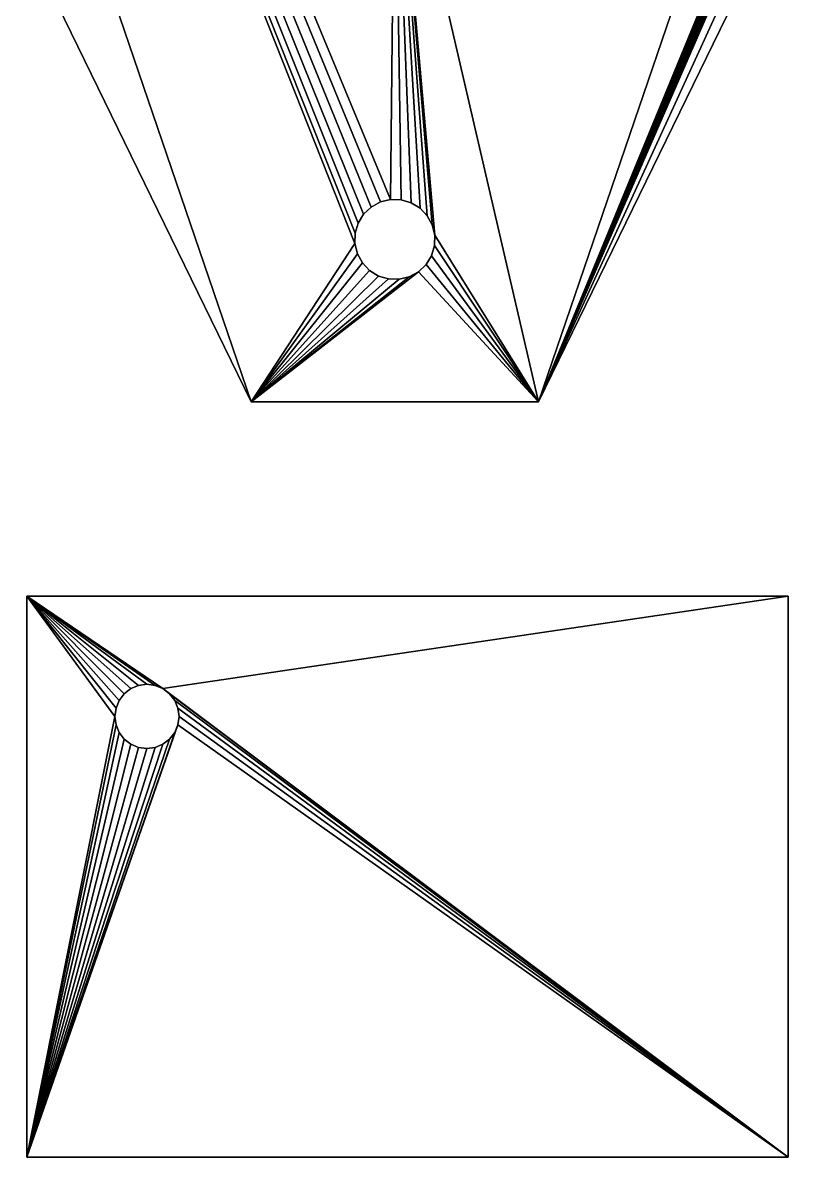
# Model space of a CAD drawing. Header units: metres. Extents: x 0 to 683, y 0 to 667.
# Drawn here: x 421.5 to 517.5, y 142 to 283.5 of the extents above; entities that cross this region are included whole.
import ezdxf

# ---------------------------------------------------------------- set-up
doc = ezdxf.new("R2010")
doc.units = ezdxf.units.M

msp = doc.modelspace()

# ---------------------------------------------------------------- meshes
at = {"layer": 'Base'}
mesh = msp.add_polyface(dxfattribs=at)
corners = [(422, 212, 0), (422, 142, -10), (422, 142, 0), (422, 212, -10)]
mesh.append_faces([[corners[k] for k in face] for face in [(0, 1, 2), (1, 0, 3)]], dxfattribs={"vtx0": -1})
mesh = msp.add_polyface(dxfattribs=at)
corners = [(517, 212, -10), (422, 212, 0), (517, 212, 0), (422, 212, -10)]
mesh.append_faces([[corners[k] for k in face] for face in [(0, 1, 2), (1, 0, 3)]], dxfattribs={"vtx0": -1})
mesh = msp.add_polyface(dxfattribs=at)
corners = [(517, 142, -10), (440.86, 195.96, -10), (441, 197, -10), (422, 142, -10), (440.46, 195, -10), (439.83, 194.17, -10), (439, 193.54, -10), (438.04, 193.14, -10), (437, 193, -10), (435.96, 193.14, -10), (435, 193.54, -10), (434.17, 194.17, -10), (433.54, 195, -10), (433.14, 195.96, -10), (433, 197, -10), (422, 212, -10), (517, 212, -10), (439, 200.46, -10), (439.83, 199.83, -10), (440.46, 199, -10), (440.86, 198.04, -10), (438.04, 200.86, -10), (437, 201, -10), (435.96, 200.86, -10), (435, 200.46, -10), (434.17, 199.83, -10), (433.54, 199, -10), (433.14, 198.04, -10)]
mesh.append_faces([[corners[k] for k in face] for face in [(1, 3, 4), (4, 3, 5), (5, 3, 6), (6, 3, 7), (7, 3, 8), (8, 3, 9), (9, 3, 10), (10, 3, 11), (11, 3, 12), (12, 3, 13), (13, 3, 14), (16, 17, 15), (17, 0, 18), (18, 0, 19), (19, 0, 20), (20, 0, 2)]], dxfattribs={"vtx0": -1, "vtx1": -1})
mesh.append_faces([[corners[k] for k in face] for face in [(0, 1, 2), (1, 0, 3), (14, 3, 15), (17, 16, 0), (15, 17, 21), (15, 21, 22), (15, 22, 23), (15, 23, 24), (15, 24, 25), (15, 25, 26), (15, 26, 27), (15, 27, 14)]], dxfattribs={"vtx0": -1, "vtx2": -1})
mesh = msp.add_polyface(dxfattribs=at)
corners = [(517, 212, 0), (439, 200.46, 0), (517, 142, 0), (422, 212, 0), (439.83, 199.83, 0), (440.46, 199, 0), (440.86, 198.04, 0), (441, 197, 0), (438.04, 200.86, 0), (437, 201, 0), (435.96, 200.86, 0), (435, 200.46, 0), (434.17, 199.83, 0), (433.54, 199, 0), (433.14, 198.04, 0), (433, 197, 0), (440.86, 195.96, 0), (422, 142, 0), (440.46, 195, 0), (439.83, 194.17, 0), (439, 193.54, 0), (438.04, 193.14, 0), (437, 193, 0), (435.96, 193.14, 0), (435, 193.54, 0), (434.17, 194.17, 0), (433.54, 195, 0), (433.14, 195.96, 0)]
mesh.append_faces([[corners[k] for k in face] for face in [(0, 1, 2), (1, 3, 8), (8, 3, 9), (9, 3, 10), (10, 3, 11), (11, 3, 12), (12, 3, 13), (13, 3, 14), (14, 3, 15), (2, 16, 17), (16, 2, 7), (17, 15, 3)]], dxfattribs={"vtx0": -1, "vtx1": -1})
mesh.append_faces([[corners[k] for k in face] for face in [(1, 0, 3), (2, 1, 4), (2, 4, 5), (2, 5, 6), (2, 6, 7), (17, 16, 18), (17, 18, 19), (17, 19, 20), (17, 20, 21), (17, 21, 22), (17, 22, 23), (17, 23, 24), (17, 24, 25), (17, 25, 26), (17, 26, 27), (17, 27, 15)]], dxfattribs={"vtx0": -1, "vtx2": -1})
mesh = msp.add_polyface(dxfattribs=at)
corners = [(517, 212, -10), (517, 142, 0), (517, 142, -10), (517, 212, 0)]
mesh.append_faces([[corners[k] for k in face] for face in [(0, 1, 2), (1, 0, 3)]], dxfattribs={"vtx0": -1})
mesh = msp.add_polyface(dxfattribs=at)
corners = [(435.96, 200.86, -10), (437, 201, 0), (435.96, 200.86, 0), (437, 201, -10)]
mesh.append_faces([[corners[k] for k in face] for face in [(0, 1, 2), (1, 0, 3)]], dxfattribs={"vtx0": -1})
mesh = msp.add_polyface(dxfattribs=at)
corners = [(437, 201, 0), (438.04, 200.86, -10), (438.04, 200.86, 0), (437, 201, -10)]
mesh.append_faces([[corners[k] for k in face] for face in [(0, 1, 2), (1, 0, 3)]], dxfattribs={"vtx0": -1})
mesh = msp.add_polyface(dxfattribs=at)
corners = [(434.17, 199.83, -10), (433.54, 199, 0), (433.54, 199, -10), (434.17, 199.83, 0)]
mesh.append_faces([[corners[k] for k in face] for face in [(0, 1, 2), (1, 0, 3)]], dxfattribs={"vtx0": -1})
mesh = msp.add_polyface(dxfattribs=at)
corners = [(434.17, 199.83, -10), (435, 200.46, 0), (434.17, 199.83, 0), (435, 200.46, -10)]
mesh.append_faces([[corners[k] for k in face] for face in [(0, 1, 2), (1, 0, 3)]], dxfattribs={"vtx0": -1})
mesh = msp.add_polyface(dxfattribs=at)
corners = [(435, 200.46, 0), (435.96, 200.86, -10), (435.96, 200.86, 0), (435, 200.46, -10)]
mesh.append_faces([[corners[k] for k in face] for face in [(0, 1, 2), (1, 0, 3)]], dxfattribs={"vtx0": -1})
mesh = msp.add_polyface(dxfattribs=at)
corners = [(438.04, 200.86, -10), (439, 200.46, 0), (438.04, 200.86, 0), (439, 200.46, -10)]
mesh.append_faces([[corners[k] for k in face] for face in [(0, 1, 2), (1, 0, 3)]], dxfattribs={"vtx0": -1})
mesh = msp.add_polyface(dxfattribs=at)
corners = [(439, 200.46, -10), (439.83, 199.83, 0), (439, 200.46, 0), (439.83, 199.83, -10)]
mesh.append_faces([[corners[k] for k in face] for face in [(0, 1, 2), (1, 0, 3)]], dxfattribs={"vtx0": -1})
mesh = msp.add_polyface(dxfattribs=at)
corners = [(440.46, 199, 0), (439.83, 199.83, -10), (440.46, 199, -10), (439.83, 199.83, 0)]
mesh.append_faces([[corners[k] for k in face] for face in [(0, 1, 2), (1, 0, 3)]], dxfattribs={"vtx0": -1})
mesh = msp.add_polyface(dxfattribs=at)
corners = [(433.54, 199, -10), (433.14, 198.04, 0), (433.14, 198.04, -10), (433.54, 199, 0)]
mesh.append_faces([[corners[k] for k in face] for face in [(0, 1, 2), (1, 0, 3)]], dxfattribs={"vtx0": -1})
mesh = msp.add_polyface(dxfattribs=at)
corners = [(440.86, 198.04, 0), (440.46, 199, -10), (440.86, 198.04, -10), (440.46, 199, 0)]
mesh.append_faces([[corners[k] for k in face] for face in [(0, 1, 2), (1, 0, 3)]], dxfattribs={"vtx0": -1})
mesh = msp.add_polyface(dxfattribs=at)
corners = [(433.14, 198.04, -10), (433, 197, 0), (433, 197, -10), (433.14, 198.04, 0)]
mesh.append_faces([[corners[k] for k in face] for face in [(0, 1, 2), (1, 0, 3)]], dxfattribs={"vtx0": -1})
mesh = msp.add_polyface(dxfattribs=at)
corners = [(433, 197, -10), (433.14, 195.96, 0), (433.14, 195.96, -10), (433, 197, 0)]
mesh.append_faces([[corners[k] for k in face] for face in [(0, 1, 2), (1, 0, 3)]], dxfattribs={"vtx0": -1})
mesh = msp.add_polyface(dxfattribs=at)
corners = [(441, 197, 0), (440.86, 198.04, -10), (441, 197, -10), (440.86, 198.04, 0)]
mesh.append_faces([[corners[k] for k in face] for face in [(0, 1, 2), (1, 0, 3)]], dxfattribs={"vtx0": -1})
mesh = msp.add_polyface(dxfattribs=at)
corners = [(440.86, 195.96, 0), (441, 197, -10), (440.86, 195.96, -10), (441, 197, 0)]
mesh.append_faces([[corners[k] for k in face] for face in [(0, 1, 2), (1, 0, 3)]], dxfattribs={"vtx0": -1})
mesh = msp.add_polyface(dxfattribs=at)
corners = [(433.14, 195.96, -10), (433.54, 195, 0), (433.54, 195, -10), (433.14, 195.96, 0)]
mesh.append_faces([[corners[k] for k in face] for face in [(0, 1, 2), (1, 0, 3)]], dxfattribs={"vtx0": -1})
mesh = msp.add_polyface(dxfattribs=at)
corners = [(440.46, 195, 0), (440.86, 195.96, -10), (440.46, 195, -10), (440.86, 195.96, 0)]
mesh.append_faces([[corners[k] for k in face] for face in [(0, 1, 2), (1, 0, 3)]], dxfattribs={"vtx0": -1})
mesh = msp.add_polyface(dxfattribs=at)
corners = [(433.54, 195, -10), (434.17, 194.17, 0), (434.17, 194.17, -10), (433.54, 195, 0)]
mesh.append_faces([[corners[k] for k in face] for face in [(0, 1, 2), (1, 0, 3)]], dxfattribs={"vtx0": -1})
mesh = msp.add_polyface(dxfattribs=at)
corners = [(435, 193.54, -10), (434.17, 194.17, 0), (435, 193.54, 0), (434.17, 194.17, -10)]
mesh.append_faces([[corners[k] for k in face] for face in [(0, 1, 2), (1, 0, 3)]], dxfattribs={"vtx0": -1})
mesh = msp.add_polyface(dxfattribs=at)
corners = [(439.83, 194.17, -10), (439, 193.54, 0), (439.83, 194.17, 0), (439, 193.54, -10)]
mesh.append_faces([[corners[k] for k in face] for face in [(0, 1, 2), (1, 0, 3)]], dxfattribs={"vtx0": -1})
mesh = msp.add_polyface(dxfattribs=at)
corners = [(439.83, 194.17, 0), (440.46, 195, -10), (439.83, 194.17, -10), (440.46, 195, 0)]
mesh.append_faces([[corners[k] for k in face] for face in [(0, 1, 2), (1, 0, 3)]], dxfattribs={"vtx0": -1})
mesh = msp.add_polyface(dxfattribs=at)
corners = [(435.96, 193.14, -10), (435, 193.54, 0), (435.96, 193.14, 0), (435, 193.54, -10)]
mesh.append_faces([[corners[k] for k in face] for face in [(0, 1, 2), (1, 0, 3)]], dxfattribs={"vtx0": -1})
mesh = msp.add_polyface(dxfattribs=at)
corners = [(437, 193, -10), (435.96, 193.14, 0), (437, 193, 0), (435.96, 193.14, -10)]
mesh.append_faces([[corners[k] for k in face] for face in [(0, 1, 2), (1, 0, 3)]], dxfattribs={"vtx0": -1})
mesh = msp.add_polyface(dxfattribs=at)
corners = [(438.04, 193.14, -10), (437, 193, 0), (438.04, 193.14, 0), (437, 193, -10)]
mesh.append_faces([[corners[k] for k in face] for face in [(0, 1, 2), (1, 0, 3)]], dxfattribs={"vtx0": -1})
mesh = msp.add_polyface(dxfattribs=at)
corners = [(439, 193.54, -10), (438.04, 193.14, 0), (439, 193.54, 0), (438.04, 193.14, -10)]
mesh.append_faces([[corners[k] for k in face] for face in [(0, 1, 2), (1, 0, 3)]], dxfattribs={"vtx0": -1})
mesh = msp.add_polyface(dxfattribs=at)
corners = [(422, 142, -10), (517, 142, 0), (422, 142, 0), (517, 142, -10)]
mesh.append_faces([[corners[k] for k in face] for face in [(0, 1, 2), (1, 0, 3)]], dxfattribs={"vtx0": -1})
at = {"layer": 'mesa'}
mesh = msp.add_polyface(dxfattribs=at)
corners = [(272.92, 666.5), (615.72, 616.5), (662.96, 666.5), (320.13, 616.5), (682.92, 666.5), (485.85, 236.22), (682.92, 640.23), (672.6, 664.73), (672.9, 666.01), (671.98, 663.58), (671.09, 662.63), (669.98, 661.94), (668.73, 661.57), (667.43, 661.52), (666.16, 661.82), (665.01, 662.44), (664.05, 663.33), (663.36, 664.44), (662.99, 665.69), (467.92, 313.52), (472.89, 257.03), (472.59, 258.3), (471.96, 259.44), (471.06, 260.39), (469.95, 261.07), (468.7, 261.44), (467.39, 261.47), (466.12, 261.17), (464.98, 260.54), (464.03, 259.64), (463.35, 258.53), (462.98, 257.28), (462.95, 255.97), (450, 236.22), (252.92, 640.23), (271.46, 662.96), (272.25, 664), (272.75, 665.21), (270.42, 662.17), (269.22, 661.67), (267.92, 661.5), (266.63, 661.67), (265.42, 662.17), (264.39, 662.96), (263.59, 664), (263.09, 665.21), (262.92, 666.5), (252.92, 666.5), (470.86, 252.46), (471.81, 253.36), (472.49, 254.47), (472.86, 255.72), (469.72, 251.83), (468.45, 251.53), (467.14, 251.56), (465.89, 251.93), (464.78, 252.61), (463.88, 253.56), (463.26, 254.7), (672.88, 666.5)]
mesh.append_faces([[corners[k] for k in face] for face in [(4, 5, 6), (34, 46, 47)]], dxfattribs={"vtx0": -1})
mesh.append_faces([[corners[k] for k in face] for face in [(0, 1, 2), (1, 0, 3), (7, 4, 8), (20, 19, 21), (21, 19, 22), (22, 19, 23), (23, 19, 24), (24, 19, 25), (25, 19, 26), (26, 3, 27), (27, 3, 28), (28, 3, 29), (29, 3, 30), (30, 3, 31), (31, 3, 32), (33, 3, 34), (35, 3, 36), (36, 3, 37), (37, 3, 0), (5, 48, 33), (48, 5, 49), (49, 5, 50), (50, 5, 51), (51, 5, 20)]], dxfattribs={"vtx0": -1, "vtx1": -1})
mesh.append_faces([[corners[k] for k in face] for face in [(5, 4, 7), (5, 2, 1), (5, 19, 20), (32, 3, 33), (34, 3, 35)]], dxfattribs={"vtx0": -1, "vtx1": -1, "vtx2": -1})
mesh.append_faces([[corners[k] for k in face] for face in [(5, 7, 9), (5, 9, 10), (5, 10, 11), (5, 11, 12), (5, 12, 13), (5, 13, 14), (5, 14, 15), (5, 15, 16), (5, 16, 17), (5, 17, 18), (5, 18, 2), (5, 1, 19), (26, 19, 3), (34, 35, 38), (34, 38, 39), (34, 39, 40), (34, 40, 41), (34, 41, 42), (34, 42, 43), (34, 43, 44), (34, 44, 45), (34, 45, 46), (33, 48, 52), (33, 52, 53), (33, 53, 54), (33, 54, 55), (33, 55, 56), (33, 56, 57), (33, 57, 58), (33, 58, 32)]], dxfattribs={"vtx0": -1, "vtx2": -1})
mesh.append_faces([[corners[k] for k in face] for face in [(59, 8, 4)]], dxfattribs={"vtx1": -1})
mesh = msp.add_polyface(dxfattribs=at)
corners = [(485.85, 236.22, -10), (472.86, 255.72, -10), (472.89, 257.03, -10), (472.49, 254.47, -10), (471.81, 253.36, -10), (470.86, 252.46, -10), (450, 236.22, -10), (469.72, 251.83, -10), (468.45, 251.53, -10), (467.14, 251.56, -10), (465.89, 251.93, -10), (464.78, 252.61, -10), (463.88, 253.56, -10), (463.26, 254.7, -10), (462.95, 255.97, -10), (682.92, 666.5, -10), (682.92, 640.23, -10), (672.6, 664.73, -10), (672.9, 666.01, -10), (671.98, 663.58, -10), (671.09, 662.63, -10), (669.98, 661.94, -10), (668.73, 661.57, -10), (667.43, 661.52, -10), (666.16, 661.82, -10), (665.01, 662.44, -10), (664.05, 663.33, -10), (663.36, 664.44, -10), (662.99, 665.69, -10), (662.96, 666.5, -10), (615.72, 616.5, -10), (467.92, 313.52, -10), (472.59, 258.3, -10), (471.96, 259.44, -10), (471.06, 260.39, -10), (469.95, 261.07, -10), (468.7, 261.44, -10), (467.39, 261.47, -10), (320.13, 616.5, -10), (466.12, 261.17, -10), (464.98, 260.54, -10), (464.03, 259.64, -10), (463.35, 258.53, -10), (462.98, 257.28, -10), (252.92, 640.23, -10), (271.46, 662.96, -10), (272.25, 664, -10), (272.75, 665.21, -10), (272.92, 666.5, -10), (270.42, 662.17, -10), (269.22, 661.67, -10), (267.92, 661.5, -10), (266.63, 661.67, -10), (265.42, 662.17, -10), (264.39, 662.96, -10), (263.59, 664, -10), (263.09, 665.21, -10), (262.92, 666.5, -10), (252.92, 666.5, -10), (672.88, 666.5, -10)]
mesh.append_faces([[corners[k] for k in face] for face in [(0, 15, 16), (57, 44, 58)]], dxfattribs={"vtx0": -1})
mesh.append_faces([[corners[k] for k in face] for face in [(1, 0, 3), (3, 0, 4), (4, 0, 5), (5, 6, 7), (7, 6, 8), (8, 6, 9), (9, 6, 10), (10, 6, 11), (11, 6, 12), (12, 6, 13), (13, 6, 14), (17, 0, 19), (19, 0, 20), (20, 0, 21), (21, 0, 22), (22, 0, 23), (23, 0, 24), (24, 0, 25), (25, 0, 26), (26, 0, 27), (27, 0, 28), (28, 0, 29), (30, 0, 31), (31, 37, 38), (45, 44, 49), (49, 44, 50), (50, 44, 51), (51, 44, 52), (52, 44, 53), (53, 44, 54), (54, 44, 55), (55, 44, 56), (56, 44, 57)]], dxfattribs={"vtx0": -1, "vtx1": -1})
mesh.append_faces([[corners[k] for k in face] for face in [(15, 0, 17), (29, 0, 30), (31, 0, 2), (38, 14, 6), (38, 44, 45)]], dxfattribs={"vtx0": -1, "vtx1": -1, "vtx2": -1})
mesh.append_faces([[corners[k] for k in face] for face in [(0, 1, 2), (5, 0, 6), (15, 17, 18), (31, 2, 32), (31, 32, 33), (31, 33, 34), (31, 34, 35), (31, 35, 36), (31, 36, 37), (38, 37, 39), (38, 39, 40), (38, 40, 41), (38, 41, 42), (38, 42, 43), (38, 43, 14), (38, 6, 44), (38, 45, 46), (38, 46, 47), (38, 47, 48), (30, 48, 29), (48, 30, 38)]], dxfattribs={"vtx0": -1, "vtx2": -1})
mesh.append_faces([[corners[k] for k in face] for face in [(59, 15, 18)]], dxfattribs={"vtx1": -1})
mesh = msp.add_polyface(dxfattribs=at)
corners = [(450, 236.22, -10), (252.92, 640.23), (252.92, 640.23, -10), (450, 236.22)]
mesh.append_faces([[corners[k] for k in face] for face in [(0, 1, 2), (1, 0, 3)]], dxfattribs={"vtx0": -1})
mesh = msp.add_polyface(dxfattribs=at)
corners = [(485.85, 236.22), (682.92, 640.23, -10), (682.92, 640.23), (485.85, 236.22, -10)]
mesh.append_faces([[corners[k] for k in face] for face in [(0, 1, 2), (1, 0, 3)]], dxfattribs={"vtx0": -1})
mesh = msp.add_polyface(dxfattribs=at)
corners = [(464.98, 260.54), (464.03, 259.64, -10), (464.98, 260.54, -10), (464.03, 259.64)]
mesh.append_faces([[corners[k] for k in face] for face in [(0, 1, 2), (1, 0, 3)]], dxfattribs={"vtx0": -1})
mesh = msp.add_polyface(dxfattribs=at)
corners = [(466.12, 261.17), (464.98, 260.54, -10), (466.12, 261.17, -10), (464.98, 260.54)]
mesh.append_faces([[corners[k] for k in face] for face in [(0, 1, 2), (1, 0, 3)]], dxfattribs={"vtx0": -1})
mesh = msp.add_polyface(dxfattribs=at)
corners = [(467.39, 261.47), (466.12, 261.17, -10), (467.39, 261.47, -10), (466.12, 261.17)]
mesh.append_faces([[corners[k] for k in face] for face in [(0, 1, 2), (1, 0, 3)]], dxfattribs={"vtx0": -1})
mesh = msp.add_polyface(dxfattribs=at)
corners = [(468.7, 261.44), (467.39, 261.47, -10), (468.7, 261.44, -10), (467.39, 261.47)]
mesh.append_faces([[corners[k] for k in face] for face in [(0, 1, 2), (1, 0, 3)]], dxfattribs={"vtx0": -1})
mesh = msp.add_polyface(dxfattribs=at)
corners = [(469.95, 261.07), (468.7, 261.44, -10), (469.95, 261.07, -10), (468.7, 261.44)]
mesh.append_faces([[corners[k] for k in face] for face in [(0, 1, 2), (1, 0, 3)]], dxfattribs={"vtx0": -1})
mesh = msp.add_polyface(dxfattribs=at)
corners = [(471.06, 260.39), (469.95, 261.07, -10), (471.06, 260.39, -10), (469.95, 261.07)]
mesh.append_faces([[corners[k] for k in face] for face in [(0, 1, 2), (1, 0, 3)]], dxfattribs={"vtx0": -1})
mesh = msp.add_polyface(dxfattribs=at)
corners = [(463.35, 258.53), (464.03, 259.64, -10), (464.03, 259.64), (463.35, 258.53, -10)]
mesh.append_faces([[corners[k] for k in face] for face in [(0, 1, 2), (1, 0, 3)]], dxfattribs={"vtx0": -1})
mesh = msp.add_polyface(dxfattribs=at)
corners = [(471.96, 259.44, -10), (471.06, 260.39), (471.06, 260.39, -10), (471.96, 259.44)]
mesh.append_faces([[corners[k] for k in face] for face in [(0, 1, 2), (1, 0, 3)]], dxfattribs={"vtx0": -1})
mesh = msp.add_polyface(dxfattribs=at)
corners = [(472.59, 258.3, -10), (471.96, 259.44), (471.96, 259.44, -10), (472.59, 258.3)]
mesh.append_faces([[corners[k] for k in face] for face in [(0, 1, 2), (1, 0, 3)]], dxfattribs={"vtx0": -1})
mesh = msp.add_polyface(dxfattribs=at)
corners = [(462.98, 257.28), (463.35, 258.53, -10), (463.35, 258.53), (462.98, 257.28, -10)]
mesh.append_faces([[corners[k] for k in face] for face in [(0, 1, 2), (1, 0, 3)]], dxfattribs={"vtx0": -1})
mesh = msp.add_polyface(dxfattribs=at)
corners = [(472.89, 257.03, -10), (472.59, 258.3), (472.59, 258.3, -10), (472.89, 257.03)]
mesh.append_faces([[corners[k] for k in face] for face in [(0, 1, 2), (1, 0, 3)]], dxfattribs={"vtx0": -1})
mesh = msp.add_polyface(dxfattribs=at)
corners = [(462.95, 255.97), (462.98, 257.28, -10), (462.98, 257.28), (462.95, 255.97, -10)]
mesh.append_faces([[corners[k] for k in face] for face in [(0, 1, 2), (1, 0, 3)]], dxfattribs={"vtx0": -1})
mesh = msp.add_polyface(dxfattribs=at)
corners = [(472.86, 255.72, -10), (472.89, 257.03), (472.89, 257.03, -10), (472.86, 255.72)]
mesh.append_faces([[corners[k] for k in face] for face in [(0, 1, 2), (1, 0, 3)]], dxfattribs={"vtx0": -1})
mesh = msp.add_polyface(dxfattribs=at)
corners = [(463.26, 254.7), (462.95, 255.97, -10), (462.95, 255.97), (463.26, 254.7, -10)]
mesh.append_faces([[corners[k] for k in face] for face in [(0, 1, 2), (1, 0, 3)]], dxfattribs={"vtx0": -1})
mesh = msp.add_polyface(dxfattribs=at)
corners = [(472.49, 254.47, -10), (472.86, 255.72), (472.86, 255.72, -10), (472.49, 254.47)]
mesh.append_faces([[corners[k] for k in face] for face in [(0, 1, 2), (1, 0, 3)]], dxfattribs={"vtx0": -1})
mesh = msp.add_polyface(dxfattribs=at)
corners = [(463.88, 253.56), (463.26, 254.7, -10), (463.26, 254.7), (463.88, 253.56, -10)]
mesh.append_faces([[corners[k] for k in face] for face in [(0, 1, 2), (1, 0, 3)]], dxfattribs={"vtx0": -1})
mesh = msp.add_polyface(dxfattribs=at)
corners = [(464.78, 252.61), (463.88, 253.56, -10), (463.88, 253.56), (464.78, 252.61, -10)]
mesh.append_faces([[corners[k] for k in face] for face in [(0, 1, 2), (1, 0, 3)]], dxfattribs={"vtx0": -1})
mesh = msp.add_polyface(dxfattribs=at)
corners = [(470.86, 252.46), (471.81, 253.36, -10), (470.86, 252.46, -10), (471.81, 253.36)]
mesh.append_faces([[corners[k] for k in face] for face in [(0, 1, 2), (1, 0, 3)]], dxfattribs={"vtx0": -1})
mesh = msp.add_polyface(dxfattribs=at)
corners = [(471.81, 253.36, -10), (472.49, 254.47), (472.49, 254.47, -10), (471.81, 253.36)]
mesh.append_faces([[corners[k] for k in face] for face in [(0, 1, 2), (1, 0, 3)]], dxfattribs={"vtx0": -1})
mesh = msp.add_polyface(dxfattribs=at)
corners = [(464.78, 252.61), (465.89, 251.93, -10), (464.78, 252.61, -10), (465.89, 251.93)]
mesh.append_faces([[corners[k] for k in face] for face in [(0, 1, 2), (1, 0, 3)]], dxfattribs={"vtx0": -1})
mesh = msp.add_polyface(dxfattribs=at)
corners = [(465.89, 251.93), (467.14, 251.56, -10), (465.89, 251.93, -10), (467.14, 251.56)]
mesh.append_faces([[corners[k] for k in face] for face in [(0, 1, 2), (1, 0, 3)]], dxfattribs={"vtx0": -1})
mesh = msp.add_polyface(dxfattribs=at)
corners = [(469.72, 251.83), (470.86, 252.46, -10), (469.72, 251.83, -10), (470.86, 252.46)]
mesh.append_faces([[corners[k] for k in face] for face in [(0, 1, 2), (1, 0, 3)]], dxfattribs={"vtx0": -1})
mesh = msp.add_polyface(dxfattribs=at)
corners = [(467.14, 251.56), (468.45, 251.53, -10), (467.14, 251.56, -10), (468.45, 251.53)]
mesh.append_faces([[corners[k] for k in face] for face in [(0, 1, 2), (1, 0, 3)]], dxfattribs={"vtx0": -1})
mesh = msp.add_polyface(dxfattribs=at)
corners = [(468.45, 251.53), (469.72, 251.83, -10), (468.45, 251.53, -10), (469.72, 251.83)]
mesh.append_faces([[corners[k] for k in face] for face in [(0, 1, 2), (1, 0, 3)]], dxfattribs={"vtx0": -1})
mesh = msp.add_polyface(dxfattribs=at)
corners = [(485.85, 236.22), (450, 236.22, -10), (485.85, 236.22, -10), (450, 236.22)]
mesh.append_faces([[corners[k] for k in face] for face in [(0, 1, 2), (1, 0, 3)]], dxfattribs={"vtx0": -1})

doc.saveas('drawing.dxf')
